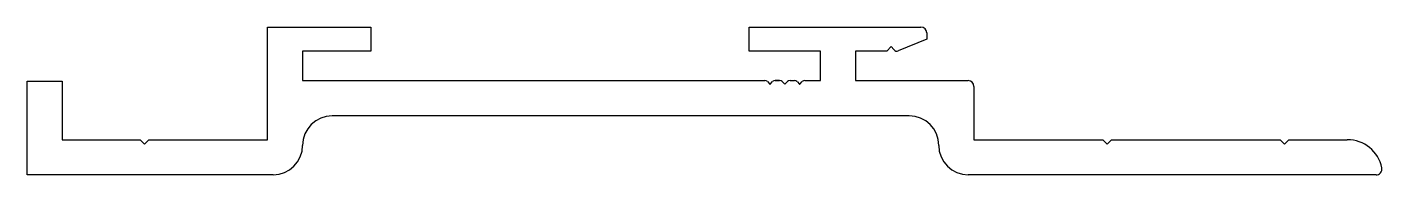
# Model space of a CAD drawing. Header units: inches. Extents: x -37.9 to 53.7, y 0 to 10.
import ezdxf

# ---------------------------------------------------------------- set-up
doc = ezdxf.new("R2010")
doc.units = ezdxf.units.IN
doc.header["$MEASUREMENT"] = 0
doc.layers.add('1', color=7, linetype='Continuous')

msp = doc.modelspace()

# ---------------------------------------------------------------- linework, layer by layer
at = {"layer": '1', "color": 7, "linetype": 'Continuous'}
for p, q in [((-21.626, 2.406), (-21.626, 10.024)), ((-21.626, 10.024), (-14.626, 10.024)), ((-14.626, 10.024), (-14.626, 8.405)), ((10.946, 8.405), (10.946, 10.024)), ((10.946, 10.024), (22.549, 10.024)), ((22.946, 9.215), (21.021, 8.417)), ((22.946, 9.628), (22.946, 9.215)), ((-14.626, 8.405), (-19.245, 8.405)), ((-19.245, 8.405), (-19.245, 6.406)), ((15.755, 8.405), (10.946, 8.405)), ((15.755, 6.406), (15.755, 8.405)), ((20.244, 8.405), (18.136, 8.405)), ((18.136, 8.405), (18.136, 6.406)), ((20.541, 8.702), (20.244, 8.405)), ((20.718, 8.497), (20.541, 8.702)), ((-37.874, 0.025), (-37.874, 6.375)), ((-37.874, 6.375), (-35.492, 6.375)), ((-35.492, 6.375), (-35.492, 2.406)), ((-19.245, 6.406), (11.997, 6.406)), ((11.997, 6.406), (11.997, 6.406)), ((12.174, 6.333), (12.345, 6.161)), ((12.356, 6.161), (12.527, 6.333)), ((12.704, 6.406), (12.997, 6.406)), ((12.997, 6.406), (12.704, 6.406)), ((12.704, 6.406), (12.997, 6.406)), ((12.997, 6.406), (12.704, 6.406)), ((12.704, 6.406), (12.997, 6.406)), ((13.174, 6.333), (13.345, 6.161)), ((13.356, 6.161), (13.527, 6.333)), ((13.704, 6.406), (13.997, 6.406)), ((14.174, 6.333), (14.345, 6.161)), ((14.356, 6.161), (14.527, 6.333)), ((14.704, 6.406), (15.755, 6.406)), ((18.136, 6.406), (25.739, 6.406)), ((26.136, 6.009), (26.136, 2.406)), ((21.755, 4.024), (-17.245, 4.024)), ((-35.492, 2.406), (-30.233, 2.406)), ((-30.233, 2.406), (-29.936, 2.109)), ((-29.936, 2.109), (-29.639, 2.406)), ((-29.639, 2.406), (-21.626, 2.406)), ((-19.245, 2.025), (-19.245, 2.025)), ((23.755, 2.025), (23.755, 2.025)), ((26.136, 2.406), (34.839, 2.406)), ((34.839, 2.406), (35.136, 2.109)), ((35.136, 2.109), (35.433, 2.406)), ((35.433, 2.406), (46.839, 2.406)), ((46.839, 2.406), (47.136, 2.109)), ((47.136, 2.109), (47.433, 2.406)), ((47.433, 2.406), (51.374, 2.406)), ((-21.245, 0.025), (-37.874, 0.025)), ((53.318, 0.025), (25.755, 0.025))]:
    msp.add_line(p, q, dxfattribs=at)
for centre, radius, start, end in [((22.549, 9.628), 0.397, 360, 90), ((20.921, 8.65), 0.254, 216.97755, 293.29395), ((11.997, 6.156), 0.25, 45, 90), ((12.35, 6.167), 0.008, 225, 315), ((12.704, 6.156), 0.25, 90, 135), ((12.997, 6.156), 0.25, 45, 90), ((13.35, 6.167), 0.008, 225, 315), ((13.704, 6.156), 0.25, 90, 135), ((13.997, 6.156), 0.25, 45, 90), ((14.35, 6.167), 0.008, 225, 315), ((14.704, 6.156), 0.25, 90, 135), ((25.739, 6.009), 0.397, 360, 90), ((-17.245, 2.025), 2, 90, 180), ((21.755, 2.025), 2, 360, 90), ((-21.245, 2.025), 2, 270, 0), ((25.755, 2.025), 2, 180, 270), ((51.374, 0.025), 2.381, 11.53696, 90), ((53.318, 0.421), 0.397, 270, 11.53696)]:
    msp.add_arc(centre, radius, start, end, dxfattribs=at)

doc.saveas('drawing.dxf')
